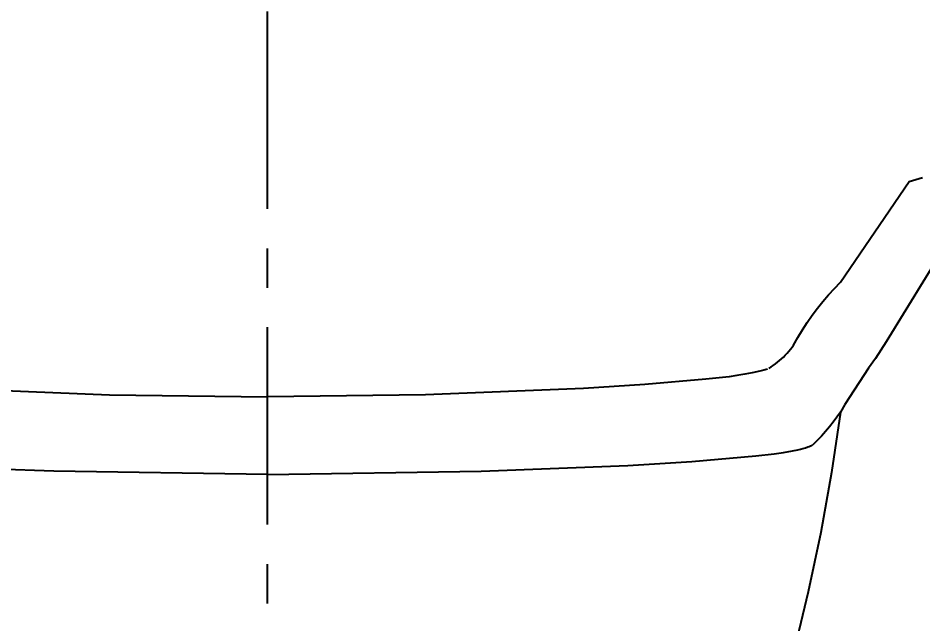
# Model space of a CAD drawing. Header units: millimetres. Extents: x 601 to 1195, y -13 to 407.
# Drawn here: x 1031.02 to 1060.13, y 188.45 to 207.94 of the extents above; entities that cross this region are included whole.
import ezdxf

# ---------------------------------------------------------------- set-up
doc = ezdxf.new("R2010")
doc.units = ezdxf.units.MM
doc.header["$LTSCALE"] = 0.1
doc.linetypes.add('CENTERX2', pattern=[101.6, 63.5, -12.7, 12.7, -12.7])
for name, color, linetype in [('CENTER', 1, 'CENTERX2'), ('DIM', 3, 'Continuous'), ('MAKE2D ______ - TANGENT', 7, 'Continuous')]:
    doc.layers.add(name, color=color, linetype=linetype)
doc.styles.get("Standard").update_dxf_attribs({"font": 'arial.ttf'})
doc.dimstyles.new('ISO-25', dxfattribs={"dimtxt": 2.5, "dimasz": 2.5, "dimexe": 1.25, "dimexo": 0.625, "dimtad": 1, "dimdec": 1, "dimdsep": 46, "dimtxsty": 'Standard', "dimcen": 2.5, "dimadec": 0, "dimazin": 2, "dimtfac": 1, "dimtdec": 1, "dimtmove": 0, "dimatfit": 3, "dimfxl": 1, "dimarcsym": 0})

# ---------------------------------------------------------------- blocks, each defined once
blk = doc.blocks.new('*D8')
at = {"layer": 'Defpoints', "color": 0, "transparency": 16777216}
for p in [(1039.047, 241.808), (1062.376, 125.523), (1081.539, 125.523)]:
    blk.add_point(p, dxfattribs=at)
at = {"layer": 'DIM', "color": 0, "lineweight": -2, "transparency": 16777216}
for p, q in [((1039.672, 241.808), (1082.789, 241.808)), ((1081.539, 239.308), (1081.539, 128.023)), ((1063.001, 125.523), (1082.789, 125.523))]:
    blk.add_line(p, q, dxfattribs=at)
at = {"layer": 'DIM', "color": 0, "transparency": 16777216}
for points in [[(1081.123, 239.308), (1081.956, 239.308), (1081.539, 241.808)], [(1081.123, 128.023), (1081.956, 128.023), (1081.539, 125.523)]]:
    blk.add_solid(points, dxfattribs=at)
at = {"layer": 'DIM', "color": 0, "transparency": 16777216, "insert": (1079.637, 183.665), "char_height": 2.5, "attachment_point": 5, "rotation": 90}
blk.add_mtext('116.3', dxfattribs=at)

msp = doc.modelspace()

# ---------------------------------------------------------------- linework, layer by layer
at = {"layer": 'CENTER'}
msp.add_line((1039.047, 120.523), (1039.047, 245.346), dxfattribs=at)
at = {"layer": 'MAKE2D ______ - TANGENT'}
for p, q in [((1057.483, 199.449), (1059.684, 202.681)), ((1059.684, 202.681), (1060.114, 202.819)), ((1060.965, 200.816), (1058.948, 197.521)), ((1057.286, 199.247), (1057.483, 199.449)), ((1057.096, 199.039), (1057.286, 199.247)), ((1056.912, 198.825), (1057.096, 199.039)), ((1056.567, 198.379), (1056.736, 198.605)), ((1056.736, 198.605), (1056.912, 198.825)), ((1056.406, 198.148), (1056.567, 198.379)), ((1056.252, 197.911), (1056.406, 198.148)), ((1056.107, 197.67), (1056.252, 197.911)), ((1055.92, 197.355), (1055.969, 197.424)), ((1055.969, 197.424), (1056.107, 197.67)), ((1058.948, 197.521), (1058.603, 196.994)), ((1055.642, 197.036), (1055.702, 197.096)), ((1055.702, 197.096), (1055.759, 197.158)), ((1055.759, 197.158), (1055.815, 197.222)), ((1055.815, 197.222), (1055.868, 197.288)), ((1055.868, 197.288), (1055.92, 197.355)), ((1055.317, 196.767), (1055.385, 196.816)), ((1055.385, 196.816), (1055.452, 196.868)), ((1055.452, 196.868), (1055.517, 196.922)), ((1055.517, 196.922), (1055.581, 196.978)), ((1055.581, 196.978), (1055.642, 197.036)), ((1058.603, 196.994), (1058.382, 196.675)), ((1054.643, 196.529), (1054.397, 196.481)), ((1054.887, 196.584), (1054.643, 196.529)), ((1055.009, 196.615), (1054.887, 196.584)), ((1055.13, 196.649), (1055.009, 196.615)), ((1055.175, 196.674), (1055.247, 196.719)), ((1055.247, 196.719), (1055.317, 196.767)), ((1058.382, 196.675), (1057.621, 195.508)), ((1053.152, 196.322), (1051.181, 196.155)), ((1053.901, 196.405), (1053.152, 196.322)), ((1054.149, 196.44), (1053.901, 196.405)), ((1054.397, 196.481), (1054.149, 196.44)), ((1028.886, 196.029), (1033.965, 195.822)), ((1049.209, 196.029), (1044.13, 195.822)), ((1051.181, 196.155), (1049.209, 196.029)), ((1033.965, 195.822), (1039.047, 195.753)), ((1044.13, 195.822), (1039.047, 195.753)), ((1057.621, 195.508), (1057.475, 195.263)), ((1057.475, 195.263), (1057.189, 193.324)), ((1057.363, 195.101), (1057.246, 194.943)), ((1057.475, 195.263), (1057.363, 195.101)), ((1057.124, 194.789), (1056.998, 194.638)), ((1057.246, 194.943), (1057.124, 194.789)), ((1056.867, 194.491), (1056.732, 194.348)), ((1056.998, 194.638), (1056.867, 194.491)), ((1056.513, 194.176), (1056.553, 194.192)), ((1056.553, 194.192), (1056.592, 194.209)), ((1056.732, 194.348), (1056.592, 194.209)), ((1054.752, 193.854), (1055.346, 193.924)), ((1055.346, 193.924), (1055.643, 193.967)), ((1055.643, 193.967), (1055.938, 194.019)), ((1055.938, 194.019), (1056.105, 194.055)), ((1056.105, 194.055), (1056.188, 194.074)), ((1056.188, 194.074), (1056.271, 194.096)), ((1056.271, 194.096), (1056.353, 194.12)), ((1056.353, 194.12), (1056.433, 194.147)), ((1056.433, 194.147), (1056.474, 194.161)), ((1056.474, 194.161), (1056.513, 194.176)), ((1050.636, 193.544), (1052.696, 193.671)), ((1052.696, 193.671), (1054.752, 193.854)), ((1032.173, 193.362), (1027.458, 193.544)), ((1039.047, 193.259), (1032.173, 193.362)), ((1039.048, 193.259), (1045.922, 193.362)), ((1045.922, 193.362), (1050.636, 193.544)), ((1057.189, 193.324), (1056.845, 191.395)), ((1056.845, 191.395), (1056.442, 189.477)), ((1056.442, 189.477), (1055.982, 187.573))]:
    msp.add_line(p, q, dxfattribs=at)

# ---------------------------------------------------------------- dimensions: what is measured, and where the dimension line sits
at = {"layer": 'DIM'}
dim = msp.add_linear_dim(base=(1081.539, 125.523), p1=(1039.047, 241.808), p2=(1062.376, 125.523), angle=90, dimstyle='ISO-25', dxfattribs=at)
dim.commit()
dim.dimension.update_dxf_attribs({"geometry": '*D8', "text_midpoint": (1079.637, 183.665)})

doc.saveas('drawing.dxf')
